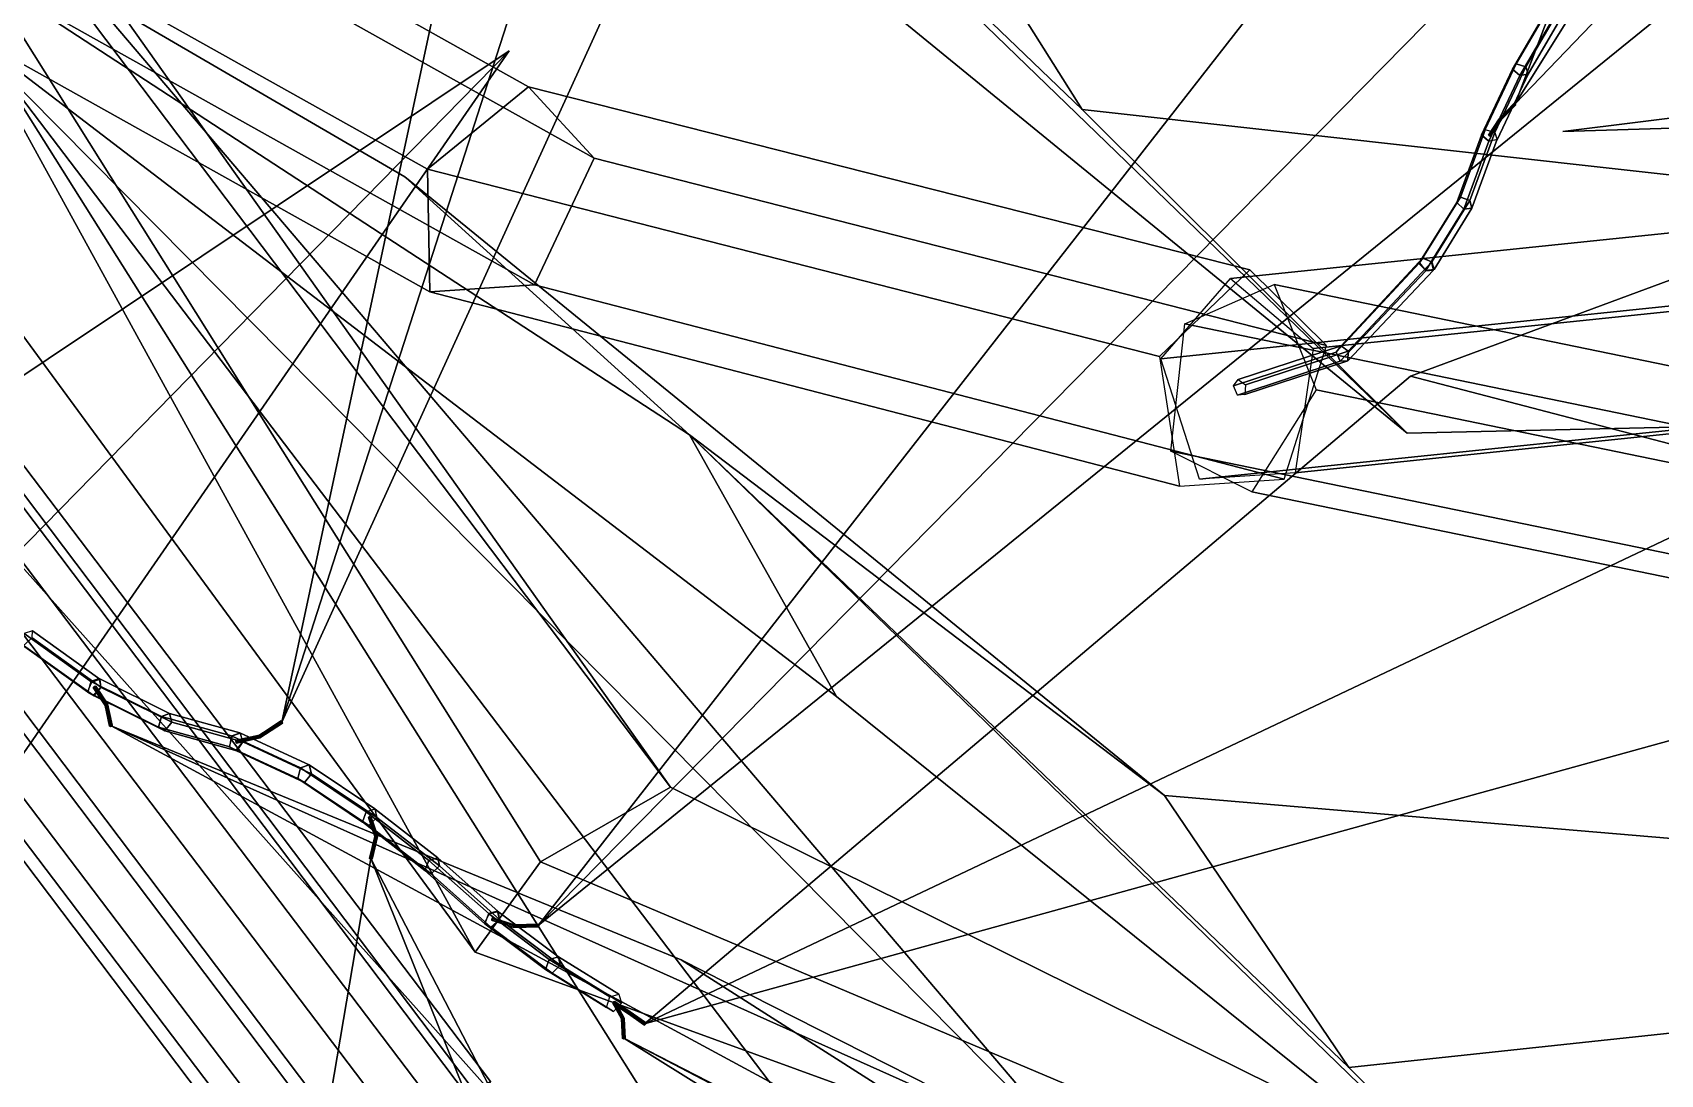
# Model space of a CAD drawing. Header units: metres. Extents: x -422 to 269, y -311 to 154.
# Drawn here: x 83.6 to 128.56, y -161.16 to -132.38 of the extents above; entities that cross this region are included whole.
import ezdxf

# ---------------------------------------------------------------- set-up
doc = ezdxf.new("R2010")
doc.units = ezdxf.units.M

msp = doc.modelspace()

# ---------------------------------------------------------------- linework, layer by layer
at = {"layer": 'coral-li_Intrnd', "color": 3}
for points in [[(77.8133, -122.9841, 555.0244), (97.2931, -133.8823, 575.174), (94.5046, -136.1545, 576.6407), (75.02487, -125.2563, 556.4911)], [(79.629, -124.9477, 552.207), (99.1088, -135.8459, 572.3566), (97.2931, -133.8823, 575.174), (77.8133, -122.9841, 555.0244)], [(77.9796, -128.4519, 551.9063), (97.4594, -139.3501, 572.0558), (99.1088, -135.8459, 572.3566), (79.629, -124.9477, 552.207)], [(75.02487, -125.2563, 556.4911), (94.5046, -136.1545, 576.6407), (94.5709, -139.5437, 574.7436), (75.09114, -128.6455, 554.594)], [(75.09114, -128.6455, 554.594), (94.5709, -139.5437, 574.7436), (97.4594, -139.3501, 572.0558), (77.9796, -128.4519, 551.9063)], [(97.2931, -133.8823, 575.174), (117.2199, -138.9359, 596.2249), (114.7284, -141.3283, 598.0021), (94.5046, -136.1545, 576.6407)], [(99.1088, -135.8459, 572.3566), (119.3325, -141.0197, 593.718), (117.2199, -138.9359, 596.2249), (97.2931, -133.8823, 575.174)], [(94.5046, -136.1545, 576.6407), (114.7284, -141.3283, 598.0021), (115.2779, -144.9131, 596.6102), (94.5709, -139.5437, 574.7436)], [(97.4594, -139.3501, 572.0558), (118.1664, -144.7195, 593.9224), (119.3325, -141.0197, 593.718), (99.1088, -135.8459, 572.3566)], [(116.6898, -139.174, 595.638), (135.3186, -137.2393, 615.7974), (133.3864, -139.4552, 617.7955), (114.7576, -141.3899, 597.6361)], [(118.9707, -141.1075, 593.7158), (137.5996, -139.1728, 613.8752), (135.3186, -137.2393, 615.7974), (116.6898, -139.174, 595.638)], [(77.9958, -138.4192, 530.5067), (96.00821, -162.2718, 533.7997), (92.9461, -164.4474, 534.79), (74.9337, -140.5948, 531.4969)], [(75.9547, -139.276, 525.2241), (93.6129, -162.5605, 518.1351), (96.2484, -161.3485, 520.7188), (78.5902, -138.0639, 527.8079)], [(78.5902, -138.0639, 527.8079), (96.2484, -161.3485, 520.7188), (95.4468, -162.9989, 524.1428), (77.7886, -139.7143, 531.2319)], [(78.4367, -138.6183, 526.6523), (96.4491, -162.4709, 529.9454), (96.00821, -162.2718, 533.7997), (77.9958, -138.4192, 530.5067)], [(75.6513, -140.9189, 525.2244), (93.6637, -164.7715, 528.5175), (96.4491, -162.4709, 529.9454), (78.4367, -138.6183, 526.6523)], [(73.4997, -141.6868, 527.0273), (91.1579, -164.9713, 519.9382), (93.6129, -162.5605, 518.1351), (75.9547, -139.276, 525.2241)], [(94.5709, -139.5437, 574.7436), (115.2779, -144.9131, 596.6102), (118.1664, -144.7195, 593.9224), (97.4594, -139.3501, 572.0558)], [(117.8951, -139.3401, 595.3201), (137.3973, -143.3527, 614.3133), (134.9238, -144.4388, 616.6237), (115.4215, -140.4262, 597.6305)], [(119.0549, -142.2491, 593.5146), (138.5572, -146.2616, 612.5078), (137.3973, -143.3527, 614.3133), (117.8951, -139.3401, 595.3201)], [(118.4695, -144.5364, 594.508), (137.0984, -142.6017, 614.6674), (137.5996, -139.1728, 613.8752), (118.9707, -141.1075, 593.7158)], [(77.7886, -139.7143, 531.2319), (95.4468, -162.9989, 524.1428), (92.2532, -165.2717, 523.6531), (74.595, -141.9871, 530.7422)], [(114.7576, -141.3899, 597.6361), (133.3864, -139.4552, 617.7955), (134.4552, -142.7789, 617.1269), (115.8263, -144.7136, 596.9675)], [(74.9337, -140.5948, 531.4969), (92.9461, -164.4474, 534.79), (91.466, -166.0115, 531.5568), (73.4536, -142.1589, 528.2637)], [(115.4215, -140.4262, 597.6305), (134.9238, -144.4388, 616.6237), (134.5398, -147.9555, 616.275), (115.0376, -143.9429, 597.2818)], [(73.4536, -142.1589, 528.2637), (91.466, -166.0115, 531.5568), (93.6637, -164.7715, 528.5175), (75.6513, -140.9189, 525.2244)], [(74.595, -141.9871, 530.7422), (92.2532, -165.2717, 523.6531), (91.1579, -164.9713, 519.9382), (73.4997, -141.6868, 527.0273)], [(117.2702, -145.0631, 594.7527), (136.7725, -149.0756, 613.7458), (138.5572, -146.2616, 612.5078), (119.0549, -142.2491, 593.5146)], [(115.8263, -144.7136, 596.9675), (134.4552, -142.7789, 617.1269), (137.0984, -142.6017, 614.6674), (118.4695, -144.5364, 594.508)], [(115.0376, -143.9429, 597.2818), (134.5398, -147.9555, 616.275), (136.7725, -149.0756, 613.7458), (117.2702, -145.0631, 594.7527)]]:
    msp.add_3dface(points, dxfattribs=at)
at = {"layer": 'coral-li_Leaf', "color": 3}
for points in [[(145.5175, -100.8038, 630.4019), (140.6325, -92.109, 623.223), (124.5449, -134.3495, 605.0821)], [(145.5175, -100.8038, 630.4019), (124.5449, -134.3495, 605.0821), (140.6325, -92.109, 623.223)], [(106.4496, -101.8725, 521.2278), (101.5979, -99.4263, 508.7184), (90.4845, -151.4231, 518.4646)], [(106.4496, -101.8725, 521.2278), (90.4845, -151.4231, 518.4646), (101.5979, -99.4263, 508.7184)], [(77.5487, -100.8971, 503.8229), (107.4472, -126.3476, 547.5241), (112.59, -134.5038, 533.3996)], [(77.5487, -100.8971, 503.8229), (112.59, -134.5038, 533.3996), (107.4472, -126.3476, 547.5241)], [(77.5487, -100.8971, 503.8229), (112.59, -134.5038, 533.3996), (121.5626, -143.4478, 517.2419)], [(77.5487, -100.8971, 503.8229), (121.5626, -143.4478, 517.2419), (112.59, -134.5038, 533.3996)], [(77.5487, -100.8971, 503.8229), (121.5626, -143.4478, 517.2419), (84.7795, -113.3879, 485.1966)], [(77.5487, -100.8971, 503.8229), (84.7795, -113.3879, 485.1966), (121.5626, -143.4478, 517.2419)], [(124.5449, -134.3495, 605.0821), (150.6956, -107.1658, 634.3207), (145.5175, -100.8038, 630.4019)], [(124.5449, -134.3495, 605.0821), (145.5175, -100.8038, 630.4019), (150.6956, -107.1658, 634.3207)], [(90.4845, -151.4231, 518.4646), (111.978, -104.2445, 529.3282), (106.4496, -101.8725, 521.2278)], [(90.4845, -151.4231, 518.4646), (106.4496, -101.8725, 521.2278), (111.978, -104.2445, 529.3282)], [(73.4949, -114.1384, 505.1874), (101.2142, -153.2242, 501.9316), (72.3439, -114.9954, 490.6544)], [(73.4949, -114.1384, 505.1874), (72.3439, -114.9954, 490.6544), (101.2142, -153.2242, 501.9316)], [(72.3439, -114.9954, 490.6544), (95.8267, -157.7746, 471.2912), (67.4356, -119.0741, 471.9749)], [(72.3439, -114.9954, 490.6544), (67.4356, -119.0741, 471.9749), (95.8267, -157.7746, 471.2912)], [(72.3439, -114.9954, 490.6544), (101.2142, -153.2242, 501.9316), (97.6305, -155.2793, 488.2136)], [(72.3439, -114.9954, 490.6544), (97.6305, -155.2793, 488.2136), (101.2142, -153.2242, 501.9316)], [(72.3439, -114.9954, 490.6544), (97.6305, -155.2793, 488.2136), (95.8267, -157.7746, 471.2912)], [(72.3439, -114.9954, 490.6544), (95.8267, -157.7746, 471.2912), (97.6305, -155.2793, 488.2136)], [(65.234, -119.6796, 502.3985), (105.7997, -150.7157, 469.6205), (101.7425, -143.4905, 461.5596)], [(65.234, -119.6796, 502.3985), (101.7425, -143.4905, 461.5596), (105.7997, -150.7157, 469.6205)], [(101.7425, -143.4905, 461.5596), (93.8824, -136.3682, 450.0851), (65.234, -119.6796, 502.3985)], [(101.7425, -143.4905, 461.5596), (65.234, -119.6796, 502.3985), (93.8824, -136.3682, 450.0851)], [(131.7281, -122.3192, 492.2595), (125.052, -121.8454, 480.3762), (97.5678, -157.0418, 510.8392)], [(131.7281, -122.3192, 492.2595), (97.5678, -157.0418, 510.8392), (125.052, -121.8454, 480.3762)], [(97.5678, -157.0418, 510.8392), (137.8446, -124.3859, 500.0135), (131.7281, -122.3192, 492.2595)], [(97.5678, -157.0418, 510.8392), (131.7281, -122.3192, 492.2595), (137.8446, -124.3859, 500.0135)], [(107.4472, -126.3476, 547.5241), (180.9103, -142.1129, 554.904), (112.59, -134.5038, 533.3996)], [(107.4472, -126.3476, 547.5241), (112.59, -134.5038, 533.3996), (180.9103, -142.1129, 554.904)], [(82.2972, -127.9908, 544.9619), (112.6605, -163.6378, 555.6397), (82.5609, -133.2216, 531.3297)], [(82.2972, -127.9908, 544.9619), (82.5609, -133.2216, 531.3297), (112.6605, -163.6378, 555.6397)], [(73.7485, -156.3735, 538.9537), (96.7668, -132.8832, 529.9932), (69.1538, -151.3295, 532.0352)], [(73.7485, -156.3735, 538.9537), (69.1538, -151.3295, 532.0352), (96.7668, -132.8832, 529.9932)], [(78.2738, -159.6119, 544.8306), (96.7668, -132.8832, 529.9932), (73.7485, -156.3735, 538.9537)], [(78.2738, -159.6119, 544.8306), (73.7485, -156.3735, 538.9537), (96.7668, -132.8832, 529.9932)], [(82.5609, -133.2216, 531.3297), (110.4517, -177.5394, 527.5251), (79.685, -143.0822, 514.4729)], [(82.5609, -133.2216, 531.3297), (79.685, -143.0822, 514.4729), (110.4517, -177.5394, 527.5251)], [(82.5609, -133.2216, 531.3297), (112.6605, -163.6378, 555.6397), (110.5086, -169.9835, 542.9767)], [(82.5609, -133.2216, 531.3297), (110.5086, -169.9835, 542.9767), (112.6605, -163.6378, 555.6397)], [(82.5609, -133.2216, 531.3297), (110.5086, -169.9835, 542.9767), (110.4517, -177.5394, 527.5251)], [(82.5609, -133.2216, 531.3297), (110.4517, -177.5394, 527.5251), (110.5086, -169.9835, 542.9767)], [(112.59, -134.5038, 533.3996), (180.9103, -142.1129, 554.904), (121.5626, -143.4478, 517.2419)], [(112.59, -134.5038, 533.3996), (121.5626, -143.4478, 517.2419), (180.9103, -142.1129, 554.904)], [(132.347, -144.656, 468.1099), (141.3762, -134.5708, 434.4558), (121.6605, -141.8707, 460.1068)], [(132.347, -144.656, 468.1099), (121.6605, -141.8707, 460.1068), (141.3762, -134.5708, 434.4558)], [(101.7425, -143.4905, 461.5596), (114.8599, -153.4539, 423.4025), (93.8824, -136.3682, 450.0851)], [(101.7425, -143.4905, 461.5596), (93.8824, -136.3682, 450.0851), (114.8599, -153.4539, 423.4025)], [(132.347, -144.656, 468.1099), (121.6605, -141.8707, 460.1068), (100.5025, -159.7566, 506.5244)], [(132.347, -144.656, 468.1099), (100.5025, -159.7566, 506.5244), (121.6605, -141.8707, 460.1068)], [(105.7997, -150.7157, 469.6205), (125.7, -166.7217, 441.4562), (101.7425, -143.4905, 461.5596)], [(105.7997, -150.7157, 469.6205), (101.7425, -143.4905, 461.5596), (125.7, -166.7217, 441.4562)], [(101.7425, -143.4905, 461.5596), (125.7, -166.7217, 441.4562), (119.9552, -160.963, 433.5535)], [(101.7425, -143.4905, 461.5596), (119.9552, -160.963, 433.5535), (125.7, -166.7217, 441.4562)], [(101.7425, -143.4905, 461.5596), (119.9552, -160.963, 433.5535), (114.8599, -153.4539, 423.4025)], [(101.7425, -143.4905, 461.5596), (114.8599, -153.4539, 423.4025), (119.9552, -160.963, 433.5535)], [(100.5025, -159.7566, 506.5244), (140.0848, -148.8252, 473.0647), (132.347, -144.656, 468.1099)], [(100.5025, -159.7566, 506.5244), (132.347, -144.656, 468.1099), (140.0848, -148.8252, 473.0647)], [(85.767, -151.5306, 521.8103), (117.9126, -168.9009, 483.46), (111.6391, -163.1291, 478.0622)], [(85.767, -151.5306, 521.8103), (111.6391, -163.1291, 478.0622), (117.9126, -168.9009, 483.46)], [(111.6391, -163.1291, 478.0622), (101.5149, -157.9935, 470.5034), (85.767, -151.5306, 521.8103)], [(111.6391, -163.1291, 478.0622), (85.767, -151.5306, 521.8103), (101.5149, -157.9935, 470.5034)], [(149.1923, -157.4843, 474.5661), (141.0412, -152.7034, 466.7111), (117.8498, -189.5691, 488.5111)], [(149.1923, -157.4843, 474.5661), (117.8498, -189.5691, 488.5111), (141.0412, -152.7034, 466.7111)], [(101.2142, -153.2242, 501.9316), (151.1551, -177.9399, 472.0152), (97.6305, -155.2793, 488.2136)], [(101.2142, -153.2242, 501.9316), (97.6305, -155.2793, 488.2136), (151.1551, -177.9399, 472.0152)], [(119.9552, -160.963, 433.5535), (156.867, -157.0102, 403.4977), (114.8599, -153.4539, 423.4025)], [(119.9552, -160.963, 433.5535), (114.8599, -153.4539, 423.4025), (156.867, -157.0102, 403.4977)], [(101.0855, -175.4011, 466.8964), (90.7479, -168.102, 461.8106), (92.9418, -155.1932, 514.2578)], [(101.0855, -175.4011, 466.8964), (92.9418, -155.1932, 514.2578), (90.7479, -168.102, 461.8106)], [(92.9418, -155.1932, 514.2578), (107.0722, -182.3811, 471.0494), (101.0855, -175.4011, 466.8964)], [(92.9418, -155.1932, 514.2578), (101.0855, -175.4011, 466.8964), (107.0722, -182.3811, 471.0494)], [(97.6305, -155.2793, 488.2136), (151.1551, -177.9399, 472.0152), (95.8267, -157.7746, 471.2912)], [(97.6305, -155.2793, 488.2136), (95.8267, -157.7746, 471.2912), (151.1551, -177.9399, 472.0152)], [(125.7, -166.7217, 441.4562), (156.867, -157.0102, 403.4977), (119.9552, -160.963, 433.5535)], [(125.7, -166.7217, 441.4562), (119.9552, -160.963, 433.5535), (156.867, -157.0102, 403.4977)], [(117.8498, -189.5691, 488.5111), (155.7276, -162.2283, 478.7409), (149.1923, -157.4843, 474.5661)], [(117.8498, -189.5691, 488.5111), (149.1923, -157.4843, 474.5661), (155.7276, -162.2283, 478.7409)], [(111.6391, -163.1291, 478.0622), (116.2904, -167.4075, 442.3426), (101.5149, -157.9935, 470.5034)], [(111.6391, -163.1291, 478.0622), (101.5149, -157.9935, 470.5034), (116.2904, -167.4075, 442.3426)], [(99.9303, -160.1554, 506.5494), (123.2654, -174.7103, 461.2787), (116.1605, -168.4954, 457.7149)], [(99.9303, -160.1554, 506.5494), (116.1605, -168.4954, 457.7149), (123.2654, -174.7103, 461.2787)], [(116.1605, -168.4954, 457.7149), (104.8343, -162.7215, 452.7765), (99.9303, -160.1554, 506.5494)], [(116.1605, -168.4954, 457.7149), (99.9303, -160.1554, 506.5494), (104.8343, -162.7215, 452.7765)]]:
    msp.add_3dface(points, dxfattribs=at)
at = {"layer": 'coral-li_Mrstm', "color": 3}
for points in [[(153.0833, -131.724, 635.2861), (125.8664, -135.1143, 638.7021), (132.7935, -134.9009, 657.0139)], [(153.0833, -131.724, 635.2861), (132.7935, -134.9009, 657.0139), (125.8664, -135.1143, 638.7021)]]:
    msp.add_3dface(points, dxfattribs=at)
at = {"layer": 'coral-li_Petiole', "color": 3}
for points in [[(124.5752, -133.2475, 606.1589), (125.5951, -131.503, 607.7479), (125.4945, -131.6452, 607.9686), (124.4738, -133.392, 606.3776)], [(124.4738, -133.392, 606.3776), (125.4945, -131.6452, 607.9686), (125.6886, -131.832, 608.049), (124.6744, -133.5666, 606.4685)], [(124.8394, -133.3314, 606.1126), (125.8522, -131.6005, 607.6899), (125.5951, -131.503, 607.7479), (124.5752, -133.2475, 606.1589)], [(124.9038, -133.5286, 606.3022), (125.913, -131.8039, 607.8741), (125.8522, -131.6005, 607.6899), (124.8394, -133.3314, 606.1126)], [(124.6744, -133.5666, 606.4685), (125.6886, -131.832, 608.049), (125.913, -131.8039, 607.8741), (124.9038, -133.5286, 606.3022)], [(123.7205, -135.0585, 604.5659), (124.5752, -133.2475, 606.1589), (124.4738, -133.392, 606.3776), (123.6191, -135.2031, 604.7847)], [(123.6191, -135.2031, 604.7847), (124.4738, -133.392, 606.3776), (124.6744, -133.5666, 606.4685), (123.8197, -135.3777, 604.8755)], [(123.9847, -135.1425, 604.5197), (124.8394, -133.3314, 606.1126), (124.5752, -133.2475, 606.1589), (123.7205, -135.0585, 604.5659)], [(123.8197, -135.3777, 604.8755), (124.6744, -133.5666, 606.4685), (124.9038, -133.5286, 606.3022), (124.0491, -135.3397, 604.7093)], [(124.0491, -135.3397, 604.7093), (124.9038, -133.5286, 606.3022), (124.8394, -133.3314, 606.1126), (123.9847, -135.1425, 604.5197)], [(124.1199, -134.7511, 604.9359), (124.5278, -134.3275, 605.0636), (124.5227, -134.3342, 605.1019), (124.1093, -134.7645, 604.9711)], [(124.1093, -134.7645, 604.9711), (124.5227, -134.3342, 605.1019), (124.548, -134.3619, 605.113), (124.1367, -134.7897, 604.9834)], [(124.154, -134.7678, 604.9261), (124.5563, -134.3511, 605.0507), (124.5278, -134.3275, 605.0636), (124.1199, -134.7511, 604.9359)], [(124.1367, -134.7897, 604.9834), (124.548, -134.3619, 605.113), (124.5691, -134.3725, 605.0809), (124.1647, -134.7918, 604.9551)], [(124.1647, -134.7918, 604.9551), (124.5691, -134.3725, 605.0809), (124.5563, -134.3511, 605.0507), (124.154, -134.7678, 604.9261)], [(123.8221, -135.203, 604.673), (124.1199, -134.7511, 604.9359), (124.1093, -134.7645, 604.9711), (123.8115, -135.2165, 604.7083)], [(123.8115, -135.2165, 604.7083), (124.1093, -134.7645, 604.9711), (124.1367, -134.7897, 604.9834), (123.8388, -135.2417, 604.7205)], [(123.8561, -135.2197, 604.6632), (124.154, -134.7678, 604.9261), (124.1199, -134.7511, 604.9359), (123.8221, -135.203, 604.673)], [(123.8388, -135.2417, 604.7205), (124.1367, -134.7897, 604.9834), (124.1647, -134.7918, 604.9551), (123.8668, -135.2437, 604.6923)], [(123.8668, -135.2437, 604.6923), (124.1647, -134.7918, 604.9551), (124.154, -134.7678, 604.9261), (123.8561, -135.2197, 604.6632)], [(123.0357, -136.9238, 602.9816), (123.7167, -135.0671, 604.5588), (123.6147, -135.214, 604.7756), (122.9359, -137.07, 603.1999)], [(122.9359, -137.07, 603.1999), (123.6147, -135.214, 604.7756), (123.8208, -135.376, 604.877), (123.129, -137.2602, 603.2742)], [(123.2914, -137.0222, 602.919), (123.9868, -135.1369, 604.5242), (123.7167, -135.0671, 604.5588), (123.0357, -136.9238, 602.9816)], [(123.129, -137.2602, 603.2742), (123.8208, -135.376, 604.877), (124.0542, -135.3277, 604.7193), (123.352, -137.2302, 603.0981)], [(123.352, -137.2302, 603.0981), (124.0542, -135.3277, 604.7193), (123.9868, -135.1369, 604.5242), (123.2914, -137.0222, 602.919)], [(121.9904, -138.6149, 601.3705), (123.0357, -136.9238, 602.9816), (122.9359, -137.07, 603.1999), (121.8906, -138.7612, 601.5889)], [(121.8906, -138.7612, 601.5889), (122.9359, -137.07, 603.1999), (123.129, -137.2602, 603.2742), (122.0837, -138.9514, 601.6632)], [(122.2461, -138.7134, 601.308), (123.2914, -137.0222, 602.919), (123.0357, -136.9238, 602.9816), (121.9904, -138.6149, 601.3705)], [(122.3067, -138.9214, 601.4871), (123.352, -137.2302, 603.0981), (123.2914, -137.0222, 602.919), (122.2461, -138.7134, 601.308)], [(122.0837, -138.9514, 601.6632), (123.129, -137.2602, 603.2742), (123.352, -137.2302, 603.0981), (122.3067, -138.9214, 601.4871)], [(119.7388, -141.0314, 598.7809), (122.0033, -138.5968, 601.3899), (121.9058, -138.7428, 601.6095), (119.6022, -141.2032, 598.9565)], [(119.6022, -141.2032, 598.9565), (121.9058, -138.7428, 601.6095), (122.0804, -138.9579, 601.6568), (119.7131, -141.4603, 598.9324)], [(119.9353, -141.1808, 598.6466), (122.239, -138.7204, 601.2995), (122.0033, -138.5968, 601.3899), (119.7388, -141.0314, 598.7809)], [(119.9221, -141.4463, 598.738), (122.2894, -138.9439, 601.4623), (122.239, -138.7204, 601.2995), (119.9353, -141.1808, 598.6466)], [(119.7131, -141.4603, 598.9324), (122.0804, -138.9579, 601.6568), (122.2894, -138.9439, 601.4623), (119.9221, -141.4463, 598.738)], [(116.9002, -141.963, 595.6632), (119.7388, -141.0314, 598.7809), (119.6022, -141.2032, 598.9565), (116.7636, -142.1348, 595.8388)], [(117.0967, -142.1124, 595.5289), (119.9353, -141.1808, 598.6466), (119.7388, -141.0314, 598.7809), (116.9002, -141.963, 595.6632)], [(116.7636, -142.1348, 595.8388), (119.6022, -141.2032, 598.9565), (119.7131, -141.4603, 598.9324), (116.8745, -142.3919, 595.8147)], [(116.8745, -142.3919, 595.8147), (119.7131, -141.4603, 598.9324), (119.9221, -141.4463, 598.738), (117.0835, -142.3779, 595.6202)], [(117.0835, -142.3779, 595.6202), (119.9221, -141.4463, 598.738), (119.9353, -141.1808, 598.6466), (117.0967, -142.1124, 595.5289)], [(83.2188, -149.2257, 524.2219), (85.1163, -150.5914, 522.584), (85.234, -150.3174, 522.4924), (83.3682, -148.9774, 524.1065)], [(83.354, -149.3048, 524.4916), (85.2703, -150.6837, 522.8391), (85.1163, -150.5914, 522.584), (83.2188, -149.2257, 524.2219)], [(83.5915, -149.1008, 524.5431), (85.4871, -150.4619, 522.9056), (85.2703, -150.6837, 522.8391), (83.354, -149.3048, 524.4916)], [(83.3682, -148.9774, 524.1065), (85.234, -150.3174, 522.4924), (85.4619, -150.2378, 522.6901), (83.5972, -148.9006, 524.3039)], [(83.5972, -148.9006, 524.3039), (85.4619, -150.2378, 522.6901), (85.4871, -150.4619, 522.9056), (83.5915, -149.1008, 524.5431)], [(85.1263, -150.5985, 522.5762), (87.07531, -151.5603, 520.7479), (87.1598, -151.267, 520.6837), (85.2109, -150.3052, 522.512)], [(85.2998, -150.7004, 522.8146), (87.2487, -151.6622, 520.9863), (87.07531, -151.5603, 520.7479), (85.1263, -150.5985, 522.5762)], [(85.2109, -150.3052, 522.512), (87.1598, -151.267, 520.6837), (87.3863, -151.1848, 520.8818), (85.4373, -150.223, 522.7101)], [(85.2773, -150.4729, 522.6916), (85.6017, -150.9622, 522.2391), (85.6263, -150.9264, 522.218), (85.3019, -150.4371, 522.6705)], [(85.3035, -150.4896, 522.7285), (85.6279, -150.9789, 522.2759), (85.6017, -150.9622, 522.2391), (85.2773, -150.4729, 522.6916)], [(85.4949, -150.4648, 522.8987), (87.4438, -151.4266, 521.0704), (87.2487, -151.6622, 520.9863), (85.2998, -150.7004, 522.8146)], [(85.3019, -150.4371, 522.6705), (85.6263, -150.9264, 522.218), (85.668, -150.9207, 522.2417), (85.3435, -150.4314, 522.6942)], [(85.345, -150.4636, 522.7301), (85.6695, -150.9529, 522.2776), (85.6279, -150.9789, 522.2759), (85.3035, -150.4896, 522.7285)], [(85.3435, -150.4314, 522.6942), (85.668, -150.9207, 522.2417), (85.6695, -150.9529, 522.2776), (85.345, -150.4636, 522.7301)], [(85.4373, -150.223, 522.7101), (87.3863, -151.1848, 520.8818), (87.4438, -151.4266, 521.0704), (85.4949, -150.4648, 522.8987)], [(85.6017, -150.9622, 522.2391), (85.7264, -151.5361, 521.8057), (85.7546, -151.5087, 521.7777), (85.6263, -150.9264, 522.218)], [(85.6279, -150.9789, 522.2759), (85.754, -151.5559, 521.84), (85.7264, -151.5361, 521.8057), (85.6017, -150.9622, 522.2391)], [(85.6263, -150.9264, 522.218), (85.7546, -151.5087, 521.7777), (85.7998, -151.5114, 521.7944), (85.668, -150.9207, 522.2417)], [(85.6695, -150.9529, 522.2776), (85.8, -151.5404, 521.8329), (85.754, -151.5559, 521.84), (85.6279, -150.9789, 522.2759)], [(85.668, -150.9207, 522.2417), (85.7998, -151.5114, 521.7944), (85.8, -151.5404, 521.8329), (85.6695, -150.9529, 522.2776)], [(87.07531, -151.5603, 520.7479), (89.04559, -152.1095, 518.7568), (89.09628, -151.8035, 518.723), (87.1598, -151.267, 520.6837)], [(87.1598, -151.267, 520.6837), (89.09628, -151.8035, 518.723), (89.321, -151.719, 518.9221), (87.3863, -151.1848, 520.8818)], [(87.4438, -151.4266, 521.0704), (89.4114, -151.9719, 519.0807), (89.2385, -152.2168, 518.9771), (87.2487, -151.6622, 520.9863)], [(87.3863, -151.1848, 520.8818), (89.321, -151.719, 518.9221), (89.4114, -151.9719, 519.0807), (87.4438, -151.4266, 521.0704)], [(89.8449, -151.7952, 518.5244), (90.4649, -151.3982, 518.4384), (90.4678, -151.3923, 518.4861), (89.8645, -151.7822, 518.5665)], [(89.8523, -151.8425, 518.5182), (90.489, -151.4383, 518.4266), (90.4649, -151.3982, 518.4384), (89.8449, -151.7952, 518.5244)], [(89.8765, -151.8591, 518.5565), (90.5069, -151.4576, 518.467), (90.489, -151.4383, 518.4266), (89.8523, -151.8425, 518.5182)], [(89.8645, -151.7822, 518.5665), (90.4678, -151.3923, 518.4861), (90.4936, -151.4287, 518.5044), (89.8841, -151.8213, 518.5868)], [(89.8841, -151.8213, 518.5868), (90.4936, -151.4287, 518.5044), (90.5069, -151.4576, 518.467), (89.8765, -151.8591, 518.5565)], [(87.2487, -151.6622, 520.9863), (89.2385, -152.2168, 518.9771), (89.04559, -152.1095, 518.7568), (87.07531, -151.5603, 520.7479)], [(89.03315, -152.1055, 518.7701), (90.9265, -152.9864, 516.8452), (91.00246, -152.69, 516.7842), (89.109, -151.8092, 518.7092)], [(89.109, -151.8092, 518.7092), (91.00246, -152.69, 516.7842), (91.2349, -152.6073, 516.9751), (89.3415, -151.7264, 518.9)], [(89.2035, -151.9399, 518.8664), (89.8449, -151.7952, 518.5244), (89.8645, -151.7822, 518.5665), (89.223, -151.9268, 518.9086)], [(89.2109, -151.9872, 518.8603), (89.8523, -151.8425, 518.5182), (89.8449, -151.7952, 518.5244), (89.2035, -151.9399, 518.8664)], [(89.235, -152.0038, 518.8986), (89.8765, -151.8591, 518.5565), (89.8523, -151.8425, 518.5182), (89.2109, -151.9872, 518.8603)], [(89.223, -151.9268, 518.9086), (89.8645, -151.7822, 518.5665), (89.8841, -151.8213, 518.5868), (89.2426, -151.9659, 518.9288)], [(89.2426, -151.9659, 518.9288), (89.8841, -151.8213, 518.5868), (89.8765, -151.8591, 518.5565), (89.235, -152.0038, 518.8986)], [(89.3415, -151.7264, 518.9), (91.2349, -152.6073, 516.9751), (91.3049, -152.8517, 517.1558), (89.4114, -151.9709, 519.0807)], [(89.218, -152.2087, 518.9993), (91.1114, -153.0896, 517.0743), (90.9265, -152.9864, 516.8452), (89.03315, -152.1055, 518.7701)], [(89.4114, -151.9709, 519.0807), (91.3049, -152.8517, 517.1558), (91.1114, -153.0896, 517.0743), (89.218, -152.2087, 518.9993)], [(90.9265, -152.9864, 516.8452), (92.714, -154.1847, 515.0204), (92.814, -153.9024, 514.9333), (91.00246, -152.69, 516.7842)], [(91.00246, -152.69, 516.7842), (92.814, -153.9024, 514.9333), (93.05396, -153.8228, 515.1161), (91.2349, -152.6073, 516.9751)], [(91.3049, -152.8517, 517.1558), (93.1045, -154.0553, 515.3179), (92.8912, -154.2823, 515.2579), (91.1114, -153.0896, 517.0743)], [(91.2349, -152.6073, 516.9751), (93.05396, -153.8228, 515.1161), (93.1045, -154.0553, 515.3179), (91.3049, -152.8517, 517.1558)], [(91.1114, -153.0896, 517.0743), (92.8912, -154.2823, 515.2579), (92.714, -154.1847, 515.0204), (90.9265, -152.9864, 516.8452)], [(92.7076, -154.1802, 515.0272), (94.4373, -155.5213, 513.2173), (94.5477, -155.2465, 513.1192), (92.8179, -153.9054, 514.9291)], [(92.8832, -154.2764, 515.2664), (94.613, -155.6175, 513.4565), (94.4373, -155.5213, 513.2173), (92.7076, -154.1802, 515.0272)], [(92.8179, -153.9054, 514.9291), (94.5477, -155.2465, 513.1192), (94.7926, -155.1703, 513.2968), (93.06285, -153.8293, 515.1067)], [(92.8761, -154.0598, 515.1258), (93.05544, -154.5872, 514.6367), (93.07948, -154.5546, 514.6105), (92.9002, -154.0273, 515.0995)], [(92.9067, -154.0791, 515.1578), (93.08605, -154.6064, 514.6687), (93.05544, -154.5872, 514.6367), (92.8761, -154.0598, 515.1258)], [(93.1061, -154.0563, 515.3162), (94.8358, -155.3973, 513.5063), (94.613, -155.6175, 513.4565), (92.8832, -154.2764, 515.2664)], [(92.9002, -154.0273, 515.0995), (93.07948, -154.5546, 514.6105), (93.1251, -154.5534, 514.6259), (92.9458, -154.0261, 515.115)], [(92.9505, -154.0579, 515.151), (93.1297, -154.5852, 514.6619), (93.08605, -154.6064, 514.6687), (92.9067, -154.0791, 515.1578)], [(92.9458, -154.0261, 515.115), (93.1251, -154.5534, 514.6259), (93.1297, -154.5852, 514.6619), (92.9505, -154.0579, 515.151)], [(93.06285, -153.8293, 515.1067), (94.7926, -155.1703, 513.2968), (94.8358, -155.3973, 513.5063), (93.1061, -154.0563, 515.3162)], [(93.05544, -154.5872, 514.6367), (92.9017, -155.1878, 514.2652), (92.926, -155.1704, 514.2274), (93.07948, -154.5546, 514.6105)], [(93.08605, -154.6064, 514.6687), (92.9324, -155.2127, 514.2928), (92.9017, -155.1878, 514.2652), (93.05544, -154.5872, 514.6367)], [(93.07948, -154.5546, 514.6105), (92.926, -155.1704, 514.2274), (92.9721, -155.1843, 514.2313), (93.1251, -154.5534, 514.6259)], [(93.1297, -154.5852, 514.6619), (92.9765, -155.2104, 514.2716), (92.9324, -155.2127, 514.2928), (93.08605, -154.6064, 514.6687)], [(93.1251, -154.5534, 514.6259), (92.9721, -155.1843, 514.2313), (92.9765, -155.2104, 514.2716), (93.1297, -154.5852, 514.6619)], [(94.4373, -155.5213, 513.2173), (96.08614, -156.9899, 511.4475), (96.2064, -156.7235, 511.3386), (94.5477, -155.2465, 513.1192)], [(94.613, -155.6175, 513.4565), (96.2603, -157.0846, 511.6884), (96.08614, -156.9899, 511.4475), (94.4373, -155.5213, 513.2173)], [(94.5477, -155.2465, 513.1192), (96.2064, -156.7235, 511.3386), (96.456, -156.6511, 511.5111), (94.7926, -155.1703, 513.2968)], [(94.8358, -155.3973, 513.5063), (96.4923, -156.8721, 511.7282), (96.2603, -157.0846, 511.6884), (94.613, -155.6175, 513.4565)], [(94.7926, -155.1703, 513.2968), (96.456, -156.6511, 511.5111), (96.4923, -156.8721, 511.7282), (94.8358, -155.3973, 513.5063)], [(96.08988, -156.9932, 511.4438), (97.766, -158.257, 509.5309), (97.8707, -157.9781, 509.4383), (96.1945, -156.7143, 511.3513)], [(96.1945, -156.7143, 511.3513), (97.8707, -157.9781, 509.4383), (98.121, -157.9058, 509.6098), (96.4448, -156.642, 511.5228)], [(96.4972, -156.8755, 511.7229), (98.1734, -158.1393, 509.81), (97.9506, -158.3597, 509.7604), (96.2745, -157.0959, 511.6733)], [(96.2768, -156.8895, 511.5208), (96.8661, -157.0842, 511.1156), (96.8754, -157.0377, 511.1068), (96.286, -156.8429, 511.5119)], [(96.3002, -156.9021, 511.561), (96.8896, -157.0969, 511.1559), (96.8661, -157.0842, 511.1156), (96.2768, -156.8895, 511.5208)], [(96.286, -156.8429, 511.5119), (96.8754, -157.0377, 511.1068), (96.9046, -157.0212, 511.1414), (96.3153, -156.8264, 511.5465)], [(96.3244, -156.8626, 511.5771), (96.9138, -157.0574, 511.172), (96.8896, -157.0969, 511.1559), (96.3002, -156.9021, 511.561)], [(96.3153, -156.8264, 511.5465), (96.9046, -157.0212, 511.1414), (96.9138, -157.0574, 511.172), (96.3244, -156.8626, 511.5771)], [(96.4448, -156.642, 511.5228), (98.121, -157.9058, 509.6098), (98.1734, -158.1393, 509.81), (96.4972, -156.8755, 511.7229)], [(96.2745, -157.0959, 511.6733), (97.9506, -158.3597, 509.7604), (97.766, -158.257, 509.5309), (96.08988, -156.9932, 511.4438)], [(96.8661, -157.0842, 511.1156), (97.5556, -157.0681, 510.8099), (97.5533, -157.0199, 510.8075), (96.8754, -157.0377, 511.1068)], [(96.8896, -157.0969, 511.1559), (97.5747, -157.0801, 510.8525), (97.5556, -157.0681, 510.8099), (96.8661, -157.0842, 511.1156)], [(96.8754, -157.0377, 511.1068), (97.5533, -157.0199, 510.8075), (97.5709, -157.0018, 510.8485), (96.9046, -157.0212, 511.1414)], [(96.9138, -157.0574, 511.172), (97.5844, -157.0386, 510.8768), (97.5747, -157.0801, 510.8525), (96.8896, -157.0969, 511.1559)], [(96.9046, -157.0212, 511.1414), (97.5709, -157.0018, 510.8485), (97.5844, -157.0386, 510.8768), (96.9138, -157.0574, 511.172)], [(97.766, -158.257, 509.5309), (99.4538, -159.3042, 507.4921), (99.5428, -159.0148, 507.4172), (97.8707, -157.9781, 509.4383)], [(97.9506, -158.3597, 509.7604), (99.6489, -159.4134, 507.7096), (99.4538, -159.3042, 507.4921), (97.766, -158.257, 509.5309)], [(97.8707, -157.9781, 509.4383), (99.5428, -159.0148, 507.4172), (99.7937, -158.9423, 507.5877), (98.121, -157.9058, 509.6098)], [(98.1734, -158.1393, 509.81), (99.8622, -159.1863, 507.7696), (99.6489, -159.4134, 507.7096), (97.9506, -158.3597, 509.7604)], [(98.121, -157.9058, 509.6098), (99.7937, -158.9423, 507.5877), (99.8622, -159.1863, 507.7696), (98.1734, -158.1393, 509.81)], [(99.6225, -159.1867, 507.5898), (99.8684, -159.622, 507.0426), (99.8884, -159.5837, 507.0211), (99.6425, -159.1484, 507.5683)], [(99.6282, -159.1928, 507.5806), (100.0554, -159.4783, 507.0463), (100.0697, -159.4339, 507.034), (99.6425, -159.1484, 507.5683)], [(99.6425, -159.1484, 507.5683), (100.0697, -159.4339, 507.034), (100.1091, -159.423, 507.0597), (99.6819, -159.1376, 507.594)], [(99.6425, -159.1484, 507.5683), (99.8884, -159.5837, 507.0211), (99.9335, -159.579, 507.0376), (99.6876, -159.1437, 507.5848)], [(99.6819, -159.1376, 507.594), (100.1091, -159.423, 507.0597), (100.1195, -159.4606, 507.0881), (99.6923, -159.1752, 507.6224)], [(99.6876, -159.1437, 507.5848), (99.9335, -159.579, 507.0376), (99.9418, -159.6143, 507.0694), (99.6959, -159.179, 507.6166)], [(99.655, -159.206, 507.6198), (99.9009, -159.6413, 507.0725), (99.8684, -159.622, 507.0426), (99.6225, -159.1867, 507.5898)], [(99.6586, -159.2098, 507.614), (100.0858, -159.4953, 507.0797), (100.0554, -159.4783, 507.0463), (99.6282, -159.1928, 507.5806)], [(99.6959, -159.179, 507.6166), (99.9418, -159.6143, 507.0694), (99.9009, -159.6413, 507.0725), (99.655, -159.206, 507.6198)], [(99.6923, -159.1752, 507.6224), (100.1195, -159.4606, 507.0881), (100.0858, -159.4953, 507.0797), (99.6586, -159.2098, 507.614)], [(99.8684, -159.622, 507.0426), (99.8895, -160.1602, 506.5528), (99.912, -160.131, 506.5217), (99.8884, -159.5837, 507.0211)], [(99.8884, -159.5837, 507.0211), (99.912, -160.131, 506.5217), (99.9596, -160.1352, 506.5287), (99.9335, -159.579, 507.0376)], [(99.9335, -159.579, 507.0376), (99.9596, -160.1352, 506.5287), (99.9669, -160.1672, 506.564), (99.9418, -159.6143, 507.0694)], [(100.0554, -159.4783, 507.0463), (100.4693, -159.7762, 506.5097), (100.4842, -159.7321, 506.4968), (100.0697, -159.4339, 507.034)], [(100.0858, -159.4953, 507.0797), (100.4999, -159.7933, 506.5428), (100.4693, -159.7762, 506.5097), (100.0554, -159.4783, 507.0463)], [(100.0697, -159.4339, 507.034), (100.4842, -159.7321, 506.4968), (100.5241, -159.7217, 506.5218), (100.1091, -159.423, 507.0597)], [(100.1195, -159.4606, 507.0881), (100.5343, -159.7591, 506.5504), (100.4999, -159.7933, 506.5428), (100.0858, -159.4953, 507.0797)], [(100.1091, -159.423, 507.0597), (100.5241, -159.7217, 506.5218), (100.5343, -159.7591, 506.5504), (100.1195, -159.4606, 507.0881)], [(99.9009, -159.6413, 507.0725), (99.923, -160.1829, 506.5792), (99.8895, -160.1602, 506.5528), (99.8684, -159.622, 507.0426)], [(99.9418, -159.6143, 507.0694), (99.9669, -160.1672, 506.564), (99.923, -160.1829, 506.5792), (99.9009, -159.6413, 507.0725)]]:
    msp.add_3dface(points, dxfattribs=at)

doc.saveas('drawing.dxf')
